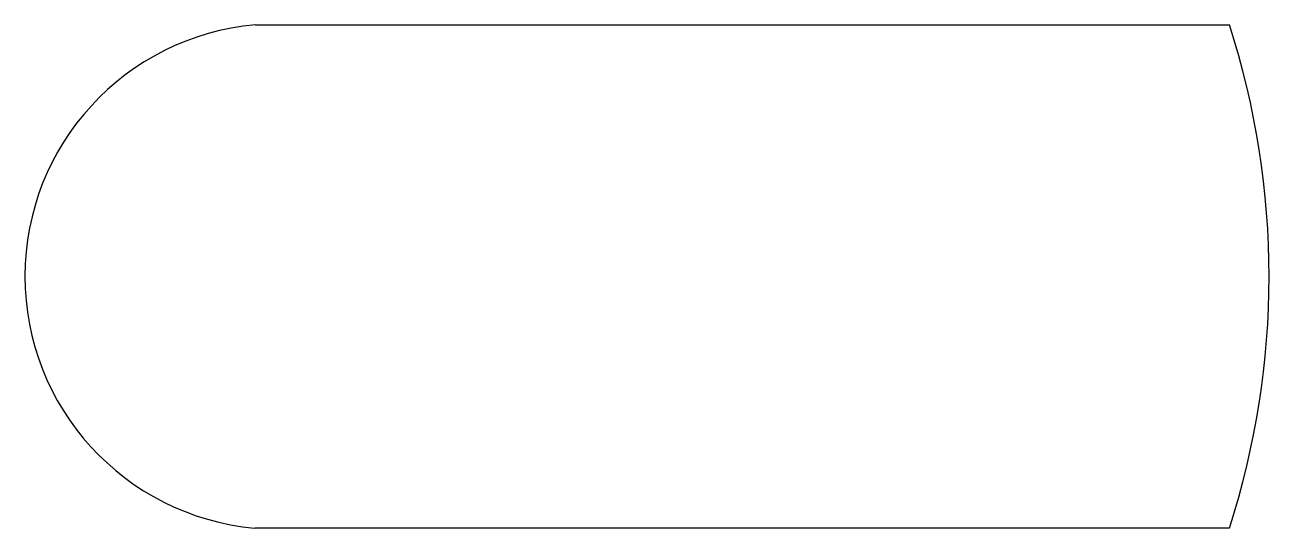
# Model space of a CAD drawing. Header units: inches. Extents: x 938 to 3056, y 342 to 1198.
import ezdxf

# ---------------------------------------------------------------- set-up
doc = ezdxf.new("R2010")
doc.units = ezdxf.units.IN
doc.layers.get('0').update_dxf_attribs({"lineweight": 25})

msp = doc.modelspace()

# ---------------------------------------------------------------- linework, layer by layer
for p, q in [((1330.8, 1198.3), (2988.8, 1198.2)), ((2988.7, 341.7), (1329.6, 341.7))]:
    msp.add_line(p, q)
for centre, radius, start, end in [((1368.4, 770), 430, 95.0203, 264.817), ((1668.4, 770), 1388.1, 342.0267, 17.9682)]:
    msp.add_arc(centre, radius, start, end)

doc.saveas('drawing.dxf')
